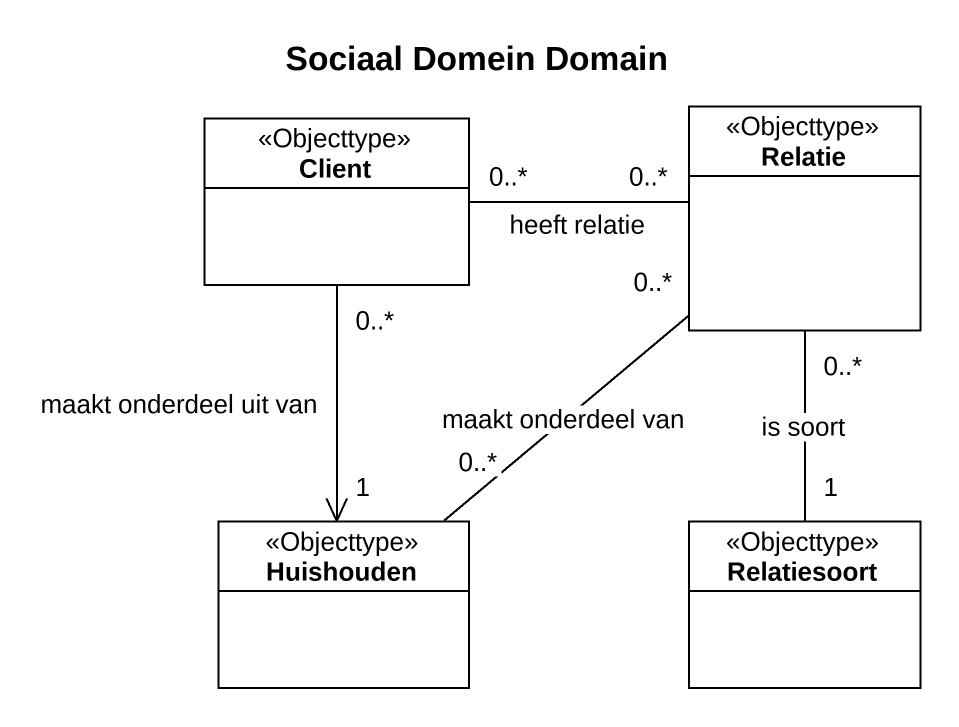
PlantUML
@startuml
title Sociaal Domein Domain
hide circle
hide empty members
class Client <<Objecttype>>
class Relatie <<Objecttype>>
class Huishouden <<Objecttype>>
class Relatiesoort <<Objecttype>>
Client "0..*" -right- "0..*" Relatie : heeft relatie
Client "0..*" --> "1" Huishouden : maakt onderdeel uit van
Relatie "0..*" -- "0..*" Huishouden : maakt onderdeel van
Relatie "0..*" -- "1" Relatiesoort : is soort
@enduml
